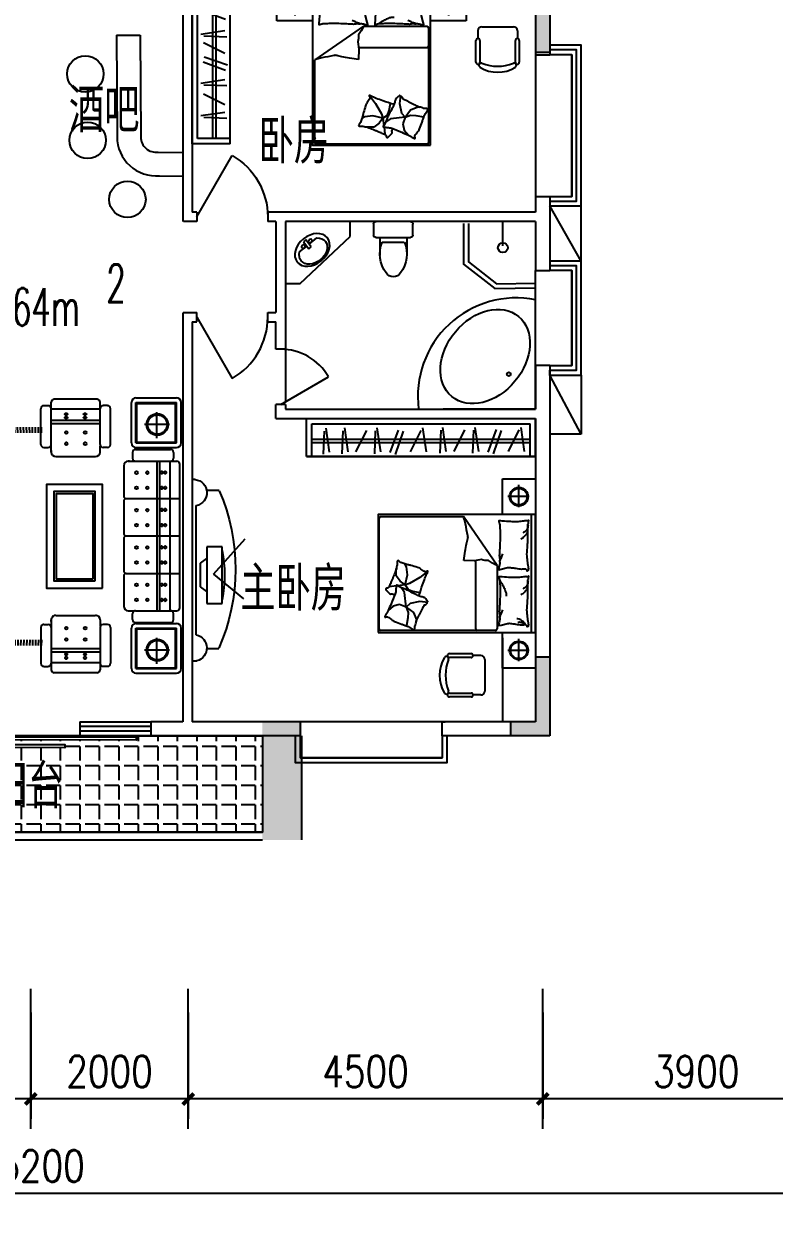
# Model space of a CAD drawing. Header units: millimetres. Extents: x 1386 to 54110, y 629 to 51584.
# Drawn here: x 28252 to 37781, y 779 to 15881 of the extents above; entities that cross this region are included whole.
import ezdxf
from ezdxf.enums import TextEntityAlignment as Align

# ---------------------------------------------------------------- set-up
doc = ezdxf.new("R2010")
doc.units = ezdxf.units.MM
for name, color, linetype in [('COLUMN', 7, 'Continuous'), ('FUR', 6, 'Continuous'), ('PUB_DIM', 3, 'Continuous'), ('PUB_HATCH', 3, 'Continuous'), ('PUB_TEXT', 7, 'Continuous'), ('STAIR', 2, 'Continuous'), ('TOILET', 7, 'Continuous'), ('WALL', 4, 'Continuous'), ('WINDOW', 5, 'Continuous'), ('WINDOW_TEXT', 7, 'Continuous')]:
    doc.layers.add(name, color=color, linetype=linetype)
doc.styles.add('_ROMANS', font='ROMANS', dxfattribs={"width": 0.8})
doc.styles.add('CHINA', font='romant', dxfattribs={"width": 0.8, "height": 150, "bigfont": 'fs64f'})
doc.styles.add('DIM_FONT', font='SIMPLEX.shx', dxfattribs={"width": 0.8})
doc.styles.add('HZ', font='TXT.SHX', dxfattribs={"width": 0.8, "bigfont": 'hztxt'})
doc.styles.add('ROMANT', font='romant')
doc.styles.add('SIMPLEX', font='SIMPLEX.SHX')
doc.styles.get("Standard").update_dxf_attribs({"font": 'arial.ttf'})
doc.dimstyles.new('AXIS', dxfattribs={"dimtxt": 300, "dimasz": 1, "dimexe": 250, "dimexo": 300, "dimgap": 150, "dimtad": 1, "dimdec": 0, "dimdsep": 46, "dimtxsty": 'DIM_FONT', "dimblk": '_DIMX', "dimblk1": 'ARCHTICK', "dimblk2": 'ARCHTICK', "dimcen": 0.1, "dimse1": 1, "dimse2": 1, "dimclrt": 7, "dimadec": 0, "dimazin": 0, "dimtfac": 1, "dimtdec": 0, "dimtix": 1, "dimtmove": 2, "dimatfit": 3, "dimldrblk": '_DIMX', "dimfxl": 1, "dimtolj": 1, "dimtzin": 0, "dimarcsym": 0})

# ---------------------------------------------------------------- blocks, each defined once
blk = doc.blocks.new('_C12CBT')
for p, q in [((-1416, 2659), (-1478, 2712)), ((-1383, 2689), (-1432, 2755)), ((-1344, 2712), (-1377, 2787)), ((-1301, 2725), (-1317, 2806)), ((-1257, 2728), (-1254, 2811)), ((-1215, 2728), (-1212, 2811)), ((-1173, 2728), (-1170, 2811)), ((-1131, 2728), (-1128, 2811)), ((-1089, 2728), (-1086, 2811)), ((-1047, 2728), (-1044, 2811)), ((-1005, 2728), (-1002, 2811)), ((-963, 2728), (-960, 2811)), ((-921, 2728), (-918, 2811)), ((-879, 2728), (-876, 2811)), ((-837, 2728), (-834, 2811)), ((-795, 2728), (-792, 2811)), ((-753, 2728), (-750, 2811)), ((-711, 2728), (-708, 2811)), ((-669, 2728), (-666, 2811)), ((-627, 2728), (-624, 2811)), ((-585, 2728), (-582, 2811)), ((-543, 2728), (-540, 2811)), ((-501, 2728), (-498, 2811)), ((-459, 2728), (-456, 2811)), ((-417, 2728), (-414, 2811)), ((-375, 2728), (-372, 2811)), ((-333, 2728), (-330, 2811)), ((-291, 2728), (-288, 2811)), ((-249, 2728), (-246, 2811)), ((-207, 2728), (-204, 2811)), ((-165, 2728), (-162, 2811)), ((-123, 2728), (-120, 2811)), ((-81, 2728), (-78, 2811)), ((-39, 2728), (-36, 2811)), ((3, 2728), (6, 2811)), ((45, 2728), (48, 2811)), ((87, 2728), (90, 2811)), ((129, 2728), (132, 2811)), ((171, 2728), (174, 2811)), ((213, 2728), (216, 2811)), ((255, 2728), (258, 2811)), ((297, 2728), (300, 2811)), ((339, 2728), (342, 2811)), ((381, 2728), (384, 2811)), ((423, 2728), (426, 2811)), ((465, 2728), (468, 2811)), ((507, 2728), (510, 2811)), ((549, 2728), (552, 2811)), ((591, 2728), (594, 2811)), ((633, 2728), (636, 2811)), ((675, 2728), (678, 2811)), ((717, 2728), (720, 2811)), ((759, 2728), (762, 2811)), ((801, 2728), (804, 2811)), ((843, 2728), (846, 2811)), ((885, 2728), (888, 2811)), ((927, 2728), (930, 2811)), ((969, 2728), (972, 2811)), ((1011, 2728), (1014, 2811)), ((1053, 2728), (1056, 2811)), ((1095, 2728), (1098, 2811)), ((1137, 2728), (1140, 2811)), ((1179, 2728), (1182, 2811)), ((1221, 2728), (1224, 2811)), ((1259, 2728), (1262, 2811)), ((1292, 2725), (1308, 2808)), ((1335, 2712), (1369, 2789)), ((1373, 2690), (1423, 2757)), ((1406, 2660), (1470, 2714)), ((-1464, 2537), (-1546, 2540)), ((-1457, 2580), (-1537, 2601)), ((-1441, 2622), (-1514, 2660)), ((1432, 2623), (1505, 2662)), ((1448, 2582), (1528, 2603)), ((1455, 2539), (1537, 2542)), ((-1464, 2495), (-1546, 2498)), ((-1464, 2453), (-1546, 2456)), ((-1464, 2411), (-1546, 2414)), ((-1464, 2369), (-1546, 2372)), ((1455, 2497), (1537, 2500)), ((1455, 2455), (1537, 2458)), ((1455, 2413), (1537, 2416)), ((1455, 2371), (1537, 2374)), ((-1464, 2327), (-1546, 2330)), ((-1464, 2285), (-1546, 2288)), ((-1464, 2243), (-1546, 2246)), ((-1464, 2201), (-1546, 2204)), ((1455, 2329), (1537, 2332)), ((1455, 2287), (1537, 2290)), ((1455, 2245), (1537, 2248)), ((1455, 2203), (1537, 2206)), ((-1464, 2159), (-1546, 2162)), ((-1464, 2117), (-1546, 2120)), ((-1464, 2078), (-1546, 2081)), ((-1464, 2036), (-1546, 2039)), ((1455, 2161), (1537, 2164)), ((1455, 2119), (1537, 2122)), ((1455, 2077), (1537, 2080)), ((1455, 2035), (1537, 2038)), ((-1839, 1919), (-1839, 1858)), ((-1291, 1963), (-1795, 1963)), ((-1464, 1994), (-1546, 1997)), ((-1464, 1952), (-1546, 1955)), ((-1248, 1919), (-1248, 1858)), ((1248, 1919), (1248, 1858)), ((1291, 1963), (1795, 1963)), ((1455, 1993), (1537, 1996)), ((1455, 1951), (1537, 1954)), ((1839, 1919), (1839, 1858)), ((-1930, 1168), (-1930, 1772)), ((-1184, 1815), (-1887, 1815)), ((-1788, 1125), (-1788, 1815)), ((-1636, 1815), (-1636, 1125)), ((-1586, 1815), (-1586, 1125)), ((-1184, 1815), (-1205, 1815)), ((-1205, 1815), (-1184, 1815)), ((-1120, 1750), (-1120, 1190)), ((1120, 1750), (1120, 1190)), ((1184, 1815), (1887, 1815)), ((1184, 1815), (1205, 1815)), ((1205, 1815), (1184, 1815)), ((1586, 1815), (1586, 1125)), ((1636, 1815), (1636, 1125)), ((1788, 1125), (1788, 1815)), ((1930, 1168), (1930, 1772)), ((-1291, 1125), (-1887, 1125)), ((-1839, 1021), (-1839, 1082)), ((-1205, 1125), (-1272, 1125)), ((-1248, 1021), (-1248, 1082)), ((-1184, 1125), (-1205, 1125)), ((1184, 1125), (1205, 1125)), ((1205, 1125), (1272, 1125)), ((1248, 1021), (1248, 1082)), ((1291, 1125), (1887, 1125)), ((1839, 1021), (1839, 1082)), ((-1291, 978), (-1795, 978)), ((1291, 978), (1795, 978)), ((-1871, 682), (-1299, 682)), ((-1055, 729), (-1055, 709)), ((-1055, 709), (-1055, 643)), ((-563, 792), (-991, 792)), ((-527, 757), (-527, 0)), ((-35, 792), (-492, 792)), ((-430, 792), (-450, 792)), ((0, 757), (0, 0)), ((492, 792), (35, 792)), ((527, 757), (527, 0)), ((591, 792), (563, 792)), ((991, 792), (591, 792)), ((1055, 709), (1055, 729)), ((1055, 729), (1055, 709)), ((1055, 709), (1055, 613)), ((1055, 709), (1055, 643)), ((1055, 709), (1055, 643)), ((1312, 682), (1884, 682)), ((-1934, 619), (-1934, 47)), ((-1871, 619), (-1299, 619)), ((-1871, 619), (-1871, 47)), ((-1858, 606), (-1312, 606)), ((-1858, 606), (-1858, 60)), ((-1312, 606), (-1312, 60)), ((-1299, 619), (-1299, 47)), ((-1236, 619), (-1236, 47)), ((-1222, 625), (-1222, 132)), ((-1180, 667), (-1097, 667)), ((-1055, 625), (-1055, 42)), ((1055, 625), (1055, 42)), ((1180, 667), (1097, 667)), ((1222, 625), (1222, 132)), ((1249, 619), (1249, 47)), ((1312, 619), (1884, 619)), ((1312, 619), (1312, 47)), ((1325, 606), (1871, 606)), ((1325, 606), (1325, 60)), ((1871, 606), (1871, 60)), ((1884, 619), (1884, 47)), ((1947, 619), (1947, 47)), ((-1611, 145), (-1611, 498)), ((1572, 145), (1572, 498)), ((-1803, 326), (-1435, 326)), ((1055, 323), (-1055, 323)), ((1055, 288), (-1055, 288)), ((1380, 326), (1748, 326)), ((-1871, 47), (-1299, 47)), ((-1858, 60), (-1312, 60)), ((-1180, 90), (-1097, 90)), ((-1055, 139), (1055, 139)), ((-1013, 0), (1013, 0)), ((1180, 90), (1097, 90)), ((1312, 47), (1884, 47)), ((1325, 60), (1871, 60)), ((-1871, -16), (-1299, -16)), ((1312, -16), (1884, -16))]:
    blk.add_line(p, q)
for points in [[(-736, 1091), (728, 1091), (728, 1880), (-736, 1880)], [(-634, 1194), (626, 1194), (626, 1778), (-634, 1778)], [(-603, 1224), (595, 1224), (595, 1747), (-603, 1747)]]:
    blk.add_lwpolyline(points, close=True)
for points in [[(-1719, 1624, 0.135685), (-1724, 1622, 0.106928), (-1728, 1618, 0.081719), (-1731, 1612, 0.06989), (-1732, 1604, 0.06989), (-1731, 1596, 0.081719), (-1728, 1590, 0.106928), (-1724, 1586, 0.135685), (-1719, 1585, 0.135685), (-1714, 1586, 0.106928), (-1709, 1590, 0.081719), (-1706, 1596, 0.06989), (-1705, 1604, 0.06989), (-1706, 1612, 0.081719), (-1709, 1618, 0.106928), (-1714, 1622, 0.135685)], [(-1669, 1624, 0.135685), (-1674, 1622, 0.106928), (-1679, 1618, 0.081719), (-1682, 1612, 0.06989), (-1683, 1604, 0.06989), (-1682, 1596, 0.081719), (-1679, 1590, 0.106928), (-1674, 1586, 0.135685), (-1669, 1585, 0.135685), (-1664, 1586, 0.106928), (-1660, 1590, 0.081719), (-1657, 1596, 0.06989), (-1656, 1604, 0.06989), (-1657, 1612, 0.081719), (-1660, 1618, 0.106928), (-1664, 1622, 0.135685)], [(1669, 1624, -0.135685), (1674, 1622, -0.106928), (1679, 1618, -0.081719), (1682, 1612, -0.06989), (1683, 1604, -0.06989), (1682, 1596, -0.081719), (1679, 1590, -0.106928), (1674, 1586, -0.135685), (1669, 1585, -0.135685), (1664, 1586, -0.106928), (1660, 1590, -0.081719), (1657, 1596, -0.06989), (1656, 1604, -0.06989), (1657, 1612, -0.081719), (1660, 1618, -0.106928), (1664, 1622, -0.135685)], [(1719, 1624, -0.135685), (1724, 1622, -0.106928), (1728, 1618, -0.081719), (1731, 1612, -0.06989), (1732, 1604, -0.06989), (1731, 1596, -0.081719), (1728, 1590, -0.106928), (1724, 1586, -0.135685), (1719, 1585, -0.135685), (1714, 1586, -0.106928), (1709, 1590, -0.081719), (1706, 1596, -0.06989), (1705, 1604, -0.06989), (1706, 1612, -0.081719), (1709, 1618, -0.106928), (1714, 1622, -0.135685)], [(-1719, 1358, 0.135685), (-1724, 1357, 0.106928), (-1728, 1352, 0.081719), (-1731, 1346, 0.06989), (-1732, 1338, 0.06989), (-1731, 1331, 0.081719), (-1728, 1325, 0.106928), (-1724, 1320, 0.135685), (-1719, 1319, 0.135685), (-1714, 1320, 0.106928), (-1709, 1325, 0.081719), (-1706, 1331, 0.06989), (-1705, 1338, 0.06989), (-1706, 1346, 0.081719), (-1709, 1352, 0.106928), (-1714, 1357, 0.135685)], [(-1669, 1358, 0.135685), (-1674, 1357, 0.106928), (-1679, 1352, 0.081719), (-1682, 1346, 0.06989), (-1683, 1338, 0.06989), (-1682, 1331, 0.081719), (-1679, 1325, 0.106928), (-1674, 1320, 0.135685), (-1669, 1319, 0.135685), (-1664, 1320, 0.106928), (-1660, 1325, 0.081719), (-1657, 1331, 0.06989), (-1656, 1338, 0.06989), (-1657, 1346, 0.081719), (-1660, 1352, 0.106928), (-1664, 1357, 0.135685)], [(1669, 1358, -0.135685), (1674, 1357, -0.106928), (1679, 1352, -0.081719), (1682, 1346, -0.06989), (1683, 1338, -0.06989), (1682, 1331, -0.081719), (1679, 1325, -0.106928), (1674, 1320, -0.135685), (1669, 1319, -0.135685), (1664, 1320, -0.106928), (1660, 1325, -0.081719), (1657, 1331, -0.06989), (1656, 1338, -0.06989), (1657, 1346, -0.081719), (1660, 1352, -0.106928), (1664, 1357, -0.135685)], [(1719, 1358, -0.135685), (1724, 1357, -0.106928), (1728, 1352, -0.081719), (1731, 1346, -0.06989), (1732, 1338, -0.06989), (1731, 1331, -0.081719), (1728, 1325, -0.106928), (1724, 1320, -0.135685), (1719, 1319, -0.135685), (1714, 1320, -0.106928), (1709, 1325, -0.081719), (1706, 1331, -0.06989), (1705, 1338, -0.06989), (1706, 1346, -0.081719), (1709, 1352, -0.106928), (1714, 1357, -0.135685)], [(-883, 255, -0.135685), (-885, 250, -0.106928), (-889, 246, -0.081719), (-895, 243, -0.06989), (-902, 242, -0.06989), (-910, 243, -0.081719), (-916, 246, -0.106928), (-920, 250, -0.135685), (-922, 255, -0.135685), (-920, 260, -0.106928), (-916, 265, -0.081719), (-910, 267, -0.06989), (-902, 268, -0.06989), (-895, 267, -0.081719), (-889, 265, -0.106928), (-885, 260, -0.135685)], [(-883, 207, -0.135685), (-885, 202, -0.106928), (-889, 197, -0.081719), (-895, 194, -0.06989), (-902, 193, -0.06989), (-910, 194, -0.081719), (-916, 197, -0.106928), (-920, 202, -0.135685), (-922, 207, -0.135685), (-920, 211, -0.106928), (-916, 216, -0.081719), (-910, 219, -0.06989), (-902, 220, -0.06989), (-895, 219, -0.081719), (-889, 216, -0.106928), (-885, 211, -0.135685)], [(-668, 255, -0.135685), (-669, 250, -0.106928), (-674, 246, -0.081719), (-679, 243, -0.06989), (-687, 242, -0.06989), (-695, 243, -0.081719), (-701, 246, -0.106928), (-705, 250, -0.135685), (-706, 255, -0.135685), (-705, 260, -0.106928), (-701, 265, -0.081719), (-695, 267, -0.06989), (-687, 268, -0.06989), (-679, 267, -0.081719), (-674, 265, -0.106928), (-669, 260, -0.135685)], [(-668, 207, -0.135685), (-669, 202, -0.106928), (-674, 197, -0.081719), (-679, 194, -0.06989), (-687, 193, -0.06989), (-695, 194, -0.081719), (-701, 197, -0.106928), (-705, 202, -0.135685), (-706, 207, -0.135685), (-705, 211, -0.106928), (-701, 216, -0.081719), (-695, 219, -0.06989), (-687, 220, -0.06989), (-679, 219, -0.081719), (-674, 216, -0.106928), (-669, 211, -0.135685)], [(-356, 255, -0.135685), (-357, 250, -0.106928), (-362, 246, -0.081719), (-367, 243, -0.06989), (-375, 242, -0.06989), (-383, 243, -0.081719), (-389, 246, -0.106928), (-393, 250, -0.135685), (-394, 255, -0.135685), (-393, 260, -0.106928), (-389, 265, -0.081719), (-383, 267, -0.06989), (-375, 268, -0.06989), (-367, 267, -0.081719), (-362, 265, -0.106928), (-357, 260, -0.135685)], [(-356, 207, -0.135685), (-357, 202, -0.106928), (-362, 197, -0.081719), (-367, 194, -0.06989), (-375, 193, -0.06989), (-383, 194, -0.081719), (-389, 197, -0.106928), (-393, 202, -0.135685), (-394, 207, -0.135685), (-393, 211, -0.106928), (-389, 216, -0.081719), (-383, 219, -0.06989), (-375, 220, -0.06989), (-367, 219, -0.081719), (-362, 216, -0.106928), (-357, 211, -0.135685)], [(-141, 255, -0.135685), (-142, 250, -0.106928), (-146, 246, -0.081719), (-152, 243, -0.06989), (-160, 242, -0.06989), (-167, 243, -0.081719), (-173, 246, -0.106928), (-177, 250, -0.135685), (-179, 255, -0.135685), (-177, 260, -0.106928), (-173, 265, -0.081719), (-167, 267, -0.06989), (-160, 268, -0.06989), (-152, 267, -0.081719), (-146, 265, -0.106928), (-142, 260, -0.135685)], [(-141, 207, -0.135685), (-142, 202, -0.106928), (-146, 197, -0.081719), (-152, 194, -0.06989), (-160, 193, -0.06989), (-167, 194, -0.081719), (-173, 197, -0.106928), (-177, 202, -0.135685), (-179, 207, -0.135685), (-177, 211, -0.106928), (-173, 216, -0.081719), (-167, 219, -0.06989), (-160, 220, -0.06989), (-152, 219, -0.081719), (-146, 216, -0.106928), (-142, 211, -0.135685)], [(171, 255, -0.135685), (170, 250, -0.106928), (166, 246, -0.081719), (160, 243, -0.06989), (152, 242, -0.06989), (145, 243, -0.081719), (139, 246, -0.106928), (135, 250, -0.135685), (133, 255, -0.135685), (135, 260, -0.106928), (139, 265, -0.081719), (145, 267, -0.06989), (152, 268, -0.06989), (160, 267, -0.081719), (166, 265, -0.106928), (170, 260, -0.135685)], [(171, 207, -0.135685), (170, 202, -0.106928), (166, 197, -0.081719), (160, 194, -0.06989), (152, 193, -0.06989), (145, 194, -0.081719), (139, 197, -0.106928), (135, 202, -0.135685), (133, 207, -0.135685), (135, 211, -0.106928), (139, 216, -0.081719), (145, 219, -0.06989), (152, 220, -0.06989), (160, 219, -0.081719), (166, 216, -0.106928), (170, 211, -0.135685)], [(387, 255, -0.135685), (386, 250, -0.106928), (381, 246, -0.081719), (375, 243, -0.06989), (368, 242, -0.06989), (360, 243, -0.081719), (354, 246, -0.106928), (350, 250, -0.135685), (349, 255, -0.135685), (350, 260, -0.106928), (354, 265, -0.081719), (360, 267, -0.06989), (368, 268, -0.06989), (375, 267, -0.081719), (381, 265, -0.106928), (386, 260, -0.135685)], [(387, 207, -0.135685), (386, 202, -0.106928), (381, 197, -0.081719), (375, 194, -0.06989), (368, 193, -0.06989), (360, 194, -0.081719), (354, 197, -0.106928), (350, 202, -0.135685), (349, 207, -0.135685), (350, 211, -0.106928), (354, 216, -0.081719), (360, 219, -0.06989), (368, 220, -0.06989), (375, 219, -0.081719), (381, 216, -0.106928), (386, 211, -0.135685)], [(699, 255, -0.135685), (697, 250, -0.106928), (693, 246, -0.081719), (687, 243, -0.06989), (680, 242, -0.06989), (672, 243, -0.081719), (666, 246, -0.106928), (662, 250, -0.135685), (661, 255, -0.135685), (662, 260, -0.106928), (666, 265, -0.081719), (672, 267, -0.06989), (680, 268, -0.06989), (687, 267, -0.081719), (693, 265, -0.106928), (697, 260, -0.135685)], [(699, 207, -0.135685), (697, 202, -0.106928), (693, 197, -0.081719), (687, 194, -0.06989), (680, 193, -0.06989), (672, 194, -0.081719), (666, 197, -0.106928), (662, 202, -0.135685), (661, 207, -0.135685), (662, 211, -0.106928), (666, 216, -0.081719), (672, 219, -0.06989), (680, 220, -0.06989), (687, 219, -0.081719), (693, 216, -0.106928), (697, 211, -0.135685)], [(914, 255, -0.135685), (913, 250, -0.106928), (909, 246, -0.081719), (903, 243, -0.06989), (895, 242, -0.06989), (888, 243, -0.081719), (882, 246, -0.106928), (877, 250, -0.135685), (876, 255, -0.135685), (877, 260, -0.106928), (882, 265, -0.081719), (888, 267, -0.06989), (895, 268, -0.06989), (903, 267, -0.081719), (909, 265, -0.106928), (913, 260, -0.135685)], [(914, 207, -0.135685), (913, 202, -0.106928), (909, 197, -0.081719), (903, 194, -0.06989), (895, 193, -0.06989), (888, 194, -0.081719), (882, 197, -0.106928), (877, 202, -0.135685), (876, 207, -0.135685), (877, 211, -0.106928), (882, 216, -0.081719), (888, 219, -0.06989), (895, 220, -0.06989), (903, 219, -0.081719), (909, 216, -0.106928), (913, 211, -0.135685)]]:
    blk.add_lwpolyline(points, format="xyb", close=True)
for centre, radius in [((-1461, 1602), 19.5), ((-1302, 1602), 19.5), ((1302, 1602), 19.5), ((1461, 1602), 19.5), ((-1461, 1338), 19.5), ((-1302, 1338), 19.5), ((1302, 1338), 19.5), ((1461, 1338), 19.5), ((-902, 613), 19.1), ((-689, 613), 19.1), ((-375, 613), 19.1), ((-161, 613), 19.1), ((152, 613), 19.1), ((366, 613), 19.1), ((680, 613), 19.1), ((893, 613), 19.1), ((-1611, 318), 153), ((-1611, 318), 137), ((-902, 459), 19.1), ((-689, 459), 19.1), ((-375, 459), 19.1), ((-161, 459), 19.1), ((152, 459), 19.1), ((366, 459), 19.1), ((680, 459), 19.1), ((893, 459), 19.1), ((1572, 318), 153), ((1572, 318), 137)]:
    blk.add_circle(centre, radius)
for centre, radius, start, end in [((-1795, 1919), 43.2, 90, 180), ((-1795, 1858), 43.2, 180, 270), ((-1291, 1919), 43.2, 360, 90), ((-1291, 1858), 43.2, 270, 360), ((1291, 1919), 43.2, 90, 180), ((1291, 1858), 43.2, 180, 270), ((1795, 1919), 43.2, 0, 90), ((1795, 1858), 43.2, 270, 0), ((-1887, 1772), 43.2, 90, 180), ((-1184, 1750), 64.8, 360, 90), ((1184, 1750), 64.8, 90, 180), ((1887, 1772), 43.2, 0, 90), ((-1184, 1190), 64.8, 270, 360), ((1184, 1190), 64.8, 180, 270), ((-1887, 1168), 43.2, 180, 270), ((-1795, 1082), 43.2, 90, 180), ((-1795, 1021), 43.2, 180, 270), ((-1291, 1082), 43.2, 0, 90), ((-1291, 1021), 43.2, 270, 360), ((1291, 1082), 43.2, 90, 180), ((1291, 1021), 43.2, 180, 270), ((1795, 1082), 43.2, 0, 90), ((1795, 1021), 43.2, 270, 0), ((1887, 1168), 43.2, 270, 0), ((-1871, 619), 63.5, 90, 180), ((-1299, 619), 63.5, 0, 90), ((-991, 729), 63.3, 90, 180), ((-563, 757), 35.2, 0, 90), ((-492, 757), 35.2, 90, 180), ((-35, 757), 35.2, 0, 90), ((35, 757), 35.2, 90, 180), ((492, 757), 35.2, 0, 90), ((563, 757), 35.2, 90, 180), ((991, 729), 63.3, 0, 90), ((1312, 619), 63.5, 90, 180), ((1884, 619), 63.5, 0, 90), ((-1180, 625), 42.2, 90, 180), ((-1097, 625), 42.2, 0, 90), ((1097, 625), 42.2, 90, 180), ((1180, 625), 42.2, 0, 90), ((-1871, 47), 63.5, 180, 270), ((-1299, 47), 63.5, 270, 0), ((-1180, 132), 42.2, 180, 270), ((-1097, 132), 42.2, 270, 0), ((-1013, 42), 42.2, 180, 270), ((1013, 42), 42.2, 270, 0), ((1097, 132), 42.2, 180, 270), ((1180, 132), 42.2, 270, 0), ((1312, 47), 63.5, 180, 270), ((1884, 47), 63.5, 270, 0)]:
    blk.add_arc(centre, radius, start, end)
at = {"style": 'ROMANT', "flags": 9}
for tag in ['XSIZE', 'YSIZE']:
    blk.add_attdef(tag, (0, 0), '', height=0.5, dxfattribs=at)
blk = doc.blocks.new('_DIMX')
at = {"const_width": 50}
blk.add_lwpolyline([(-70, -70), (70, 70)], dxfattribs=at)
blk = doc.blocks.new('*D136')
at = {"layer": 'DEFPOINTS', "color": 0, "transparency": 16777216}
for p in [(34841, 3629), (38741, 3629), (34841, 2229)]:
    blk.add_point(p, dxfattribs=at)
at = {"layer": 'PUB_DIM', "color": 0, "lineweight": -2, "transparency": 16777216}
for p, q in [((34841, 3329), (34841, 1979)), ((38741, 3329), (38741, 1979)), ((38740, 2229), (34842, 2229))]:
    blk.add_line(p, q, dxfattribs=at)
at = {"layer": 'PUB_DIM', "color": 0, "lineweight": -2, "transparency": 16777216, "rotation": 180}
blk.add_blockref('_DIMX', (34841, 2229), dxfattribs=at)
at = {"layer": 'PUB_DIM', "color": 0, "lineweight": -2, "transparency": 16777216}
blk.add_blockref('_DIMX', (38741, 2229), dxfattribs=at)
at = {"layer": 'PUB_DIM', "color": 7, "transparency": 16777216, "insert": (36791, 2579), "char_height": 400, "attachment_point": 5, "style": 'DIM_FONT'}
blk.add_mtext('\\A1;3900', dxfattribs=at)
blk = doc.blocks.new('*D137')
at = {"layer": 'DEFPOINTS', "color": 0, "transparency": 16777216}
for p in [(10741, 3629), (45941, 3629), (10741, 1029)]:
    blk.add_point(p, dxfattribs=at)
at = {"layer": 'PUB_DIM', "color": 0, "lineweight": -2, "transparency": 16777216}
for p, q in [((10741, 3329), (10741, 779)), ((45941, 3329), (45941, 779)), ((45940, 1029), (10742, 1029))]:
    blk.add_line(p, q, dxfattribs=at)
for p, rotation in [((10741, 1029), 179.9999999999985), ((45941, 1029), 359.9999999999985)]:
    blk.add_blockref('_DIMX', p, dxfattribs=dict(at, rotation=rotation))
at = {"layer": 'PUB_DIM', "color": 7, "transparency": 16777216, "insert": (28341, 1379), "char_height": 400, "attachment_point": 5, "style": 'DIM_FONT'}
blk.add_mtext('\\A1;35200', dxfattribs=at)
blk = doc.blocks.new('*D142')
at = {"layer": 'DEFPOINTS', "color": 0, "transparency": 16777216}
for p in [(30341, 3629), (34841, 3629), (30341, 2229)]:
    blk.add_point(p, dxfattribs=at)
at = {"layer": 'PUB_DIM', "color": 0, "lineweight": -2, "transparency": 16777216}
for p, q in [((30341, 3329), (30341, 1979)), ((34841, 3329), (34841, 1979)), ((34840, 2229), (30342, 2229))]:
    blk.add_line(p, q, dxfattribs=at)
at = {"layer": 'PUB_DIM', "color": 0, "lineweight": -2, "transparency": 16777216, "rotation": 180}
blk.add_blockref('_DIMX', (30341, 2229), dxfattribs=at)
at = {"layer": 'PUB_DIM', "color": 0, "lineweight": -2, "transparency": 16777216}
blk.add_blockref('_DIMX', (34841, 2229), dxfattribs=at)
at = {"layer": 'PUB_DIM', "color": 7, "transparency": 16777216, "insert": (32591, 2579), "char_height": 400, "attachment_point": 5, "style": 'DIM_FONT'}
blk.add_mtext('\\A1;4500', dxfattribs=at)
blk = doc.blocks.new('_C9ULO')
for p, q in [((-1202, 0), (-750, 0)), ((-750, 0), (-750, -419)), ((750, 0), (1202, 0)), ((1202, 0), (1202, -419)), ((-1202, -419), (-1202, -6)), ((-976, -80), (-976, -351)), ((750, -52), (-750, -52)), ((750, -419), (750, -6)), ((976, -80), (976, -351)), ((-1124, -219), (-841, -219)), ((828, -219), (1111, -219)), ((-750, -419), (-1202, -419)), ((1202, -419), (750, -419)), ((-103, -489), (-722, -916)), ((-103, -489), (704, -489)), ((724, -509), (724, -1968)), ((704, -761), (-165, -761)), ((-722, -1968), (-722, -916)), ((-28, -1368), (52, -1472)), ((52, -1472), (127, -1603)), ((222, -1559), (241, -1470)), ((369, -1368), (355, -1471)), ((355, -1471), (381, -1593)), ((-87, -1640), (-123, -1660)), ((16, -1626), (-87, -1640)), ((145, -1658), (16, -1626)), ((145, -1658), (95, -1721)), ((127, -1603), (145, -1658)), ((145, -1658), (202, -1617)), ((145, -1658), (156, -1752)), ((202, -1617), (222, -1559)), ((426, -1645), (240, -1664)), ((381, -1593), (426, -1645)), ((426, -1645), (395, -1728)), ((426, -1645), (495, -1552)), ((426, -1645), (493, -1618)), ((493, -1618), (562, -1621)), ((495, -1552), (589, -1514)), ((562, -1621), (660, -1638)), ((589, -1514), (613, -1518)), ((660, -1638), (663, -1645)), ((30, -1769), (-63, -1769)), ((95, -1721), (30, -1769)), ((158, -1767), (170, -1861)), ((190, -1700), (178, -1709)), ((240, -1664), (190, -1700)), ((395, -1728), (415, -1810)), ((415, -1810), (469, -1873)), ((704, -1988), (-702, -1988))]:
    blk.add_line(p, q)
blk.add_lwpolyline([(750, -2000), (750, 0), (-750, 0), (-750, -2000)], close=True)
for points in [[(-60, -127, -0.263368), (-32, -108, -0.494818), (-41, -89, -0.049225), (-59, -88, -0.036831), (-83, -89, -0.031893), (-121, -97, 0.035782), (-155, -104, 0.032941), (-244, -110, 0.026564), (-356, -104, 0.017905), (-393, -99, -0.033397), (-413, -97, -0.03204), (-450, -97, 0.018442), (-515, -101, 0.010837), (-579, -100, 0.014624), (-627, -97, 0.111249), (-650, -89, -0.153708), (-667, -86, -0.076444), (-674, -87, -0.215512), (-676, -89, -0.585858), (-673, -92, 0.363489), (-669, -95, 0.191716), (-669, -106, -0.129675), (-671, -123, -0.01735), (-668, -140, 0.019326), (-665, -155, 0.018818), (-658, -223, 0.021828), (-657, -283, 0.006204), (-659, -316, 0.001963), (-665, -423, 0.028341), (-669, -459, -0.117014), (-669, -468, -0.36606), (-667, -469, -0.03973), (-654, -466, -0.048309), (-640, -461, 0.062981), (-629, -457, 0.04058), (-606, -454, 0.014345), (-539, -451, 0.005484), (-414, -452, 0.007153), (-317, -455, 0.008762), (-275, -458, -0.008153), (-229, -461, -0.06251), (-172, -456, 0.078669), (-127, -454, 0.047825), (-104, -459, -0.034494), (-73, -466, -0.023571), (-48, -469, -0.510228), (-47, -468), (-55, -438), (-75, -356, 0.073041), (-77, -336, 0.023305), (-71, -275, 0.018299), (-67, -252, -0.01097), (-60, -214, -0.042281), (-57, -180, -0.027201), (-60, -126)], [(-616, -95, 0.088153), (-582, -98, 0.088153), (-550, -114, 0.077547), (-529, -135, 0.077547), (-515, -162)], [(-534, -101, 0.027842), (-510, -111, 0.048685), (-498, -119, 0.023666), (-470, -144, 0.031223), (-451, -164, 0.046801), (-446, -172, 0.023191), (-438, -189)], [(649, -127, -0.263368), (677, -108, -0.494818), (668, -89, -0.049225), (650, -88, -0.036831), (626, -89, -0.031893), (589, -97, 0.035782), (555, -104, 0.032941), (465, -110, 0.026564), (354, -104, 0.017905), (316, -99, -0.033397), (296, -97, -0.03204), (259, -97, 0.018442), (195, -101, 0.010837), (130, -100, 0.014624), (82, -97, 0.111249), (59, -89, -0.153708), (42, -86, -0.076444), (35, -87, -0.215512), (33, -89, -0.585858), (36, -92, 0.363489), (41, -95, 0.191716), (41, -106, -0.129675), (39, -123, -0.01735), (42, -140, 0.019326), (44, -155, 0.018818), (51, -223, 0.021828), (52, -283, 0.006204), (50, -316, 0.001963), (44, -423, 0.028341), (40, -459, -0.117014), (41, -468, -0.36606), (42, -469, -0.03973), (56, -466, -0.048309), (69, -461, 0.062981), (80, -457, 0.04058), (103, -454, 0.014345), (170, -451, 0.005484), (296, -452, 0.007153), (392, -455, 0.008762), (434, -458, -0.008153), (480, -461, -0.06251), (537, -456, 0.078669), (583, -454, 0.047825), (605, -459, -0.034494), (636, -466, -0.023571), (661, -469, -0.510228), (662, -468), (655, -438), (634, -356, 0.073041), (632, -336, 0.023305), (638, -275, 0.018299), (642, -252, -0.01097), (649, -214, -0.042281), (652, -180, -0.027201), (649, -126)], [(93, -95, 0.088153), (128, -98, 0.088153), (159, -114, 0.077547), (181, -135, 0.077547), (195, -162)], [(175, -101, 0.027842), (199, -111, 0.048685), (211, -119, 0.023666), (239, -144, 0.031223), (258, -164, 0.046801), (264, -172, 0.023191), (272, -189)], [(649, -127, -0.077379), (614, -152, -0.077379), (589, -187, -0.047525), (579, -211, -0.047525), (574, -238)], [(651, -143, -0.05369), (636, -156, -0.070312), (628, -168, -0.015448), (625, -177, -0.013244), (621, -187, -0.082127), (618, -205, -0.064164), (621, -228)], [(-151, -454, 0.009729), (-178, -445, 0.009729), (-205, -435, 0.007971), (-227, -426, 0.007971), (-248, -416)], [(89, -455, 0.016108), (128, -429, 0.024599), (155, -414, 0.009477), (204, -391, 0.015937), (234, -378, 0.072521), (250, -375, 0.033339), (287, -375)], [(559, -454, 0.009729), (531, -445, 0.009729), (504, -435, 0.007971), (483, -426, 0.007971), (461, -416)], [(-103, -489, -0.085272), (-167, -599, -0.124044), (-176, -686), (-162, -782), (-164, -912)], [(-164, -912, 0.007867), (-282, -894, 0.009508), (-378, -876, 0.006616), (-443, -862, -0.023828), (-462, -858, -0.080713), (-480, -859, -0.009591), (-633, -891, -0.013133), (-666, -899, -0.007859), (-722, -916)], [(286, -1480, -0.025626), (274, -1478, -0.0108), (145, -1436, -0.00456), (58, -1405, -0.01125), (23, -1391, -0.069394), (4, -1380, 0.079756), (-13, -1371, 0.106399), (-28, -1368, 0.328642), (-32, -1372, 0.299547), (-29, -1378, -0.189917), (-24, -1387, -0.033518), (-23, -1397, -0.075627), (-23, -1402, -0.053489), (-26, -1410, -0.017838), (-38, -1432, -0.038394), (-55, -1456, 0.059529), (-66, -1472, 0.035943), (-76, -1498, 0.011245), (-102, -1585, 0.006203), (-112, -1624, -0.010783), (-118, -1647, -0.019485), (-123, -1660, -0.005062), (-142, -1710, -0.101392), (-159, -1736, 0.223768), (-164, -1749, 0.25558), (-161, -1754, 0.081563), (-145, -1759, 0.071805), (-128, -1759, -0.069985), (-111, -1759, -0.03546), (-51, -1772, -0.029432), (18, -1797, -0.001554), (51, -1811, 0.00152), (85, -1826, 0.004735), (121, -1840, -0.00382), (164, -1859, -0.296001), (186, -1891, 0.649774), (208, -1900, 0.02319), (212, -1895, -0.0288), (216, -1892, -0.005727), (223, -1886, 0.004358), (231, -1878, 0.027528), (248, -1861, 0.046214), (257, -1850, 0.194121), (260, -1833, -0.133719), (261, -1809, -0.005779), (268, -1787, -0.008882)]]:
    blk.add_lwpolyline(points, format="xyb")
blk.add_lwpolyline([(692, -1583, 0.101392), (710, -1559, -0.223768), (716, -1546, -0.25558), (714, -1541, -0.081563), (698, -1535, -0.071805), (681, -1534, 0.069985), (664, -1532, 0.03546), (605, -1515, 0.029432), (539, -1485, 0.001554), (506, -1468, -0.00152), (474, -1451, -0.004735), (439, -1433, 0.00382), (397, -1412, 0.296001), (378, -1378, -0.649774), (357, -1367, -0.02319), (352, -1372, 0.0288), (348, -1375, 0.005727), (341, -1380, -0.004358), (332, -1387, -0.027528), (314, -1403, -0.046214), (305, -1414, -0.194121), (300, -1430, 0.133719), (297, -1454, 0.011505), (279, -1496, 0.008882), (253, -1550, 0.012426), (215, -1618, -0.033612), (203, -1644), (180, -1701), (162, -1744, 0.224341), (147, -1757, -0.722772), (147, -1766, -0.103513), (151, -1767, 0.053465), (158, -1767, 0.030109), (181, -1772, -0.031436), (203, -1776, -0.05324), (218, -1776, 0.05518), (233, -1777, 0.056271), (258, -1783, 0.0108), (384, -1835, 0.00456), (469, -1873, 0.01125), (503, -1889, 0.069394), (521, -1902, -0.079756), (537, -1912, -0.106399), (551, -1915, -0.328642), (555, -1912, -0.299547), (554, -1906, 0.189917), (549, -1896, 0.033518), (548, -1886, 0.075627), (549, -1882, 0.053489), (553, -1874, 0.017838), (566, -1853, 0.038394), (585, -1830, -0.059529), (597, -1815, -0.035943), (610, -1790, -0.011245), (642, -1705, -0.006203), (655, -1667, 0.010783), (663, -1645, 0.019485), (668, -1632, 0.005062)], format="xyb", close=True)
for centre, radius in [((-976, -213), 117), ((-976, -213), 105), ((976, -213), 117), ((976, -213), 105)]:
    blk.add_circle(centre, radius)
for centre, start, end in [((704, -509), 360, 90), ((704, -741), 270, 360), ((-702, -1968), 180, 270), ((704, -1968), 270, 360)]:
    blk.add_arc(centre, 20, start, end)
at = {"style": 'DIM_FONT', "width": 0.8, "flags": 9}
for tag in ['XSIZE', 'YSIZE']:
    blk.add_attdef(tag, (0, 0), '', height=0.5, dxfattribs=at)
blk = doc.blocks.new('_C0UTX')
at = {"linetype": 'Continuous'}
for p, q in [((-51, 270), (-365, 652)), ((-51, 270), (399, 673)), ((-998, 338), (-998, 185)), ((-422, 380), (298, 380)), ((-422, 185), (-422, 380)), ((298, 380), (298, 185)), ((1010, 343), (1010, 185)), ((298, 185), (-422, 185)), ((-272, 185), (-212, 107)), ((88, 107), (148, 185)), ((-1151, 0), (-1151, 60)), ((1151, 0), (-1151, 0)), ((-823, 51), (820, 51)), ((-212, 107), (88, 107)), ((1151, 39), (1151, 0))]:
    blk.add_line(p, q, dxfattribs=at)
for centre, radius, start, end in [((15, -1925), 2476, 66.3241, 113.9627), ((-62, -1214), 1625, 78.8979, 101.1021), ((-988, 17), 169, 11.78, 165.2513), ((984, 19), 168, 6.9535, 169.0011)]:
    blk.add_arc(centre, radius, start, end, dxfattribs=at)
at = {"style": 'DIM_FONT', "width": 0.8, "flags": 9}
for tag in ['XSIZE', 'YSIZE']:
    blk.add_attdef(tag, (0, 0), '', height=0.5, dxfattribs=at)
blk = doc.blocks.new('_FZH')
blk.add_solid([(-0.5, -0.5), (0.5, -0.5), (-0.5, 0.5), (0.5, 0.5)])
blk = doc.blocks.new('M_C32CXI')
for p, q in [((-188, 275), (87, 275)), ((87, 225), (-188, 225)), ((212, 250), (112, 250)), ((262, 200), (262, -200)), ((-188, -225), (87, -225)), ((87, -275), (-188, -275)), ((212, -250), (112, -250))]:
    blk.add_line(p, q)
for centre, radius, start, end in [((111, 0), 426, 148.1092, 211.8908), ((-227, 210), 28.1, 338.7607, 148.1092), ((314, 0), 552, 158.7607, 201.2393), ((-188, 250), 25, 90, 270), ((87, 250), 25, 270, 90), ((212, 200), 50, 0, 90), ((-227, -210), 28.1, 211.8908, 21.2393), ((-188, -250), 25, 90, 270), ((87, -250), 25, 270, 90), ((212, -200), 50, 270, 0)]:
    blk.add_arc(centre, radius, start, end)
at = {"width": 0.8, "flags": 9}
for tag in ['XSIZE', 'YSIZE']:
    blk.add_attdef(tag, (0, 0), '', height=0.5, dxfattribs=at)
blk = doc.blocks.new('*D114')
at = {"layer": 'DEFPOINTS', "color": 0, "transparency": 16777216}
for p in [(25341, 3629), (28341, 3629), (25341, 2229)]:
    blk.add_point(p, dxfattribs=at)
at = {"layer": 'PUB_DIM', "color": 0, "lineweight": -2, "transparency": 16777216}
for p, q in [((25341, 3329), (25341, 1979)), ((28341, 3329), (28341, 1979)), ((28340, 2229), (25342, 2229))]:
    blk.add_line(p, q, dxfattribs=at)
at = {"layer": 'PUB_DIM', "color": 0, "lineweight": -2, "transparency": 16777216, "rotation": 180}
blk.add_blockref('_DIMX', (25341, 2229), dxfattribs=at)
at = {"layer": 'PUB_DIM', "color": 0, "lineweight": -2, "transparency": 16777216}
blk.add_blockref('_DIMX', (28341, 2229), dxfattribs=at)
at = {"layer": 'PUB_DIM', "color": 7, "transparency": 16777216, "insert": (26841, 2579), "char_height": 400, "attachment_point": 5, "style": 'DIM_FONT'}
blk.add_mtext('\\A1;3000', dxfattribs=at)
blk = doc.blocks.new('*D115')
at = {"layer": 'DEFPOINTS', "color": 0, "transparency": 16777216}
for p in [(28341, 3629), (30341, 3629), (28341, 2229)]:
    blk.add_point(p, dxfattribs=at)
at = {"layer": 'PUB_DIM', "color": 0, "lineweight": -2, "transparency": 16777216}
for p, q in [((28341, 3329), (28341, 1979)), ((30341, 3329), (30341, 1979)), ((30340, 2229), (28342, 2229))]:
    blk.add_line(p, q, dxfattribs=at)
at = {"layer": 'PUB_DIM', "color": 0, "lineweight": -2, "transparency": 16777216, "rotation": 180}
blk.add_blockref('_DIMX', (28341, 2229), dxfattribs=at)
at = {"layer": 'PUB_DIM', "color": 0, "lineweight": -2, "transparency": 16777216}
blk.add_blockref('_DIMX', (30341, 2229), dxfattribs=at)
at = {"layer": 'PUB_DIM', "color": 7, "transparency": 16777216, "insert": (29341, 2579), "char_height": 400, "attachment_point": 5, "style": 'DIM_FONT'}
blk.add_mtext('\\A1;2000', dxfattribs=at)
blk = doc.blocks.new('_WBLK')
for p, q in [((-0.5, 0.5), (0.5, 0.5)), ((0.5, 0.167), (-0.5, 0.167)), ((0.5, -0.167), (-0.5, -0.167)), ((-0.5, -0.5), (0.5, -0.5))]:
    blk.add_line(p, q)
at = {"layer": 'WINDOW_TEXT', "style": 'SIMPLEX', "flags": 9}
blk.add_attdef('A', text='', height=1, dxfattribs=at).set_placement((0, 1.5), align=Align.MIDDLE)
blk = doc.blocks.new('M_A14NPV')
for points in [[(0.6323, 0.2261), (0.6292, 0.2078), (-0.1643, 0.2078), (-0.1643, 0.2286)], [(0.1799, 0.1784), (0.1767, 0.1601), (-0.6168, 0.1601), (-0.6167, 0.1808)]]:
    blk.add_lwpolyline(points, close=True)
blk = doc.blocks.new('_C14ZLJ')
for p, q in [((-990, 0), (990, 0)), ((990, -484), (990, 0)), ((-990, -484), (-990, 0)), ((-922, -68), (922, -68)), ((-922, -484), (-922, -68)), ((-670, -442), (-658, -148)), ((-594, -417), (-638, -112)), ((-495, -417), (-359, -145)), ((-257, -442), (-245, -148)), ((-180, -417), (-224, -112)), ((-61, -425), (44, -140)), ((155, -417), (291, -145)), ((364, -442), (376, -148)), ((441, -417), (397, -112)), ((589, -425), (694, -140)), ((922, -484), (922, -68)), ((-922, -263), (922, -263)), ((8, -450), (108, -153)), ((658, -450), (758, -153)), ((-922, -306), (922, -306)), ((-990, -484), (990, -484))]:
    blk.add_line(p, q)
at = {"style": 'DIM_FONT', "width": 0.8, "flags": 9}
for tag in ['XSIZE', 'YSIZE']:
    blk.add_attdef(tag, (0, 0), '', height=0.5, dxfattribs=at)
blk = doc.blocks.new('_DBLK')
blk.add_line((-0.5, 0), (0, -0.866))
blk.add_arc((-0.5, 0), 1, 300, 0)
at = {"style": 'SIMPLEX', "flags": 9}
blk.add_attdef('A', text='', height=1, dxfattribs=at).set_placement((0, 1.5), align=Align.MIDDLE)
blk = doc.blocks.new('M_E33IEP')
at = {"linetype": 'Continuous'}
for p, q in [((44, -21), (44, 20)), ((44, 20), (194, 20)), ((135, 135), (135, 20)), ((194, 20), (194, -21)), ((194, -21), (44, -21)), ((135, -21), (135, -144))]:
    blk.add_line(p, q, dxfattribs=at)
for centre, radius in [((248, -5), 246), ((106, 56), 26.7), ((105, -55), 26.7)]:
    blk.add_circle(centre, radius, dxfattribs=at)
blk.add_arc((274, -5), 197, 225.2527, 134.7473, dxfattribs=at)
at = {"style": 'DIM_FONT', "width": 0.8, "flags": 9}
for tag in ['XSIZE', 'YSIZE']:
    blk.add_attdef(tag, (0, 0), '', height=0.5, dxfattribs=at)
at = {"linetype": 'Continuous', "style": 'CHINA', "width": 0.8, "flags": 9}
for tag in ['XSIZE', 'YSIZE']:
    blk.add_attdef(tag, (2, -251), '', height=150, dxfattribs=at)
blk = doc.blocks.new('M_E24TTP')
at = {"layer": 'TOILET', "color": 7}
for p, q in [((-170, 200), (-170, 430)), ((170, 200), (170, 430)), ((-250, 30), (-250, 170)), ((-220, 200), (220, 200)), ((-140, 260), (140, 260)), ((250, 170), (250, 30)), ((220, 0), (-220, 0))]:
    blk.add_line(p, q, dxfattribs=at)
for centre, radius, start, end in [((227, 413), 398, 143.3619, 202.5495), ((0, 590), 110, 33.4509, 146.5491), ((-227, 413), 398, 337.4505, 36.6381), ((-220, 170), 30, 90, 180), ((220, 170), 30, 0, 90), ((-220, 30), 30, 180, 270), ((220, 30), 30, 270, 0)]:
    blk.add_arc(centre, radius, start, end, dxfattribs=at)
at = {"style": 'DIM_FONT', "width": 0.8, "flags": 9}
for tag in ['XSIZE', 'YSIZE']:
    blk.add_attdef(tag, (0, 0), '', height=0.5, dxfattribs=at)

msp = doc.modelspace()

# ---------------------------------------------------------------- hatches: boundary and pattern name
at = {"layer": 'COLUMN'}
h = msp.add_hatch(color=256, dxfattribs=at)
h.paths.add_polyline_path([(34931.2, 16428.8), (34431.2, 16428.8), (34431.2, 16338.8), (34751.2, 16338.8), (34751.2, 15518.8), (34931.2, 15518.8)])
h.paths.add_polyline_path([(34431.2, 16518.8), (34431.2, 16428.8), (34931.2, 16428.8), (34931.2, 16518.8)])
h = msp.add_hatch(color=256, dxfattribs=at)
h.paths.add_polyline_path([(34931.2, 7838.8), (34751.2, 7838.8), (34751.2, 7698.7), (34751.2, 7018.8), (34431.2, 7018.8), (34431.2, 6928.8), (34931.2, 6928.8)])
h.paths.add_polyline_path([(34931.2, 6838.8), (34931.2, 6928.8), (34431.2, 6928.8), (34431.2, 6838.8)])
at = {"layer": 'PUB_HATCH'}
h = msp.add_hatch(dxfattribs=at)
h.set_pattern_fill('ANGLE', color=256, scale=900, angle=180, style=0)
h.set_pattern_definition([(180, (-576916.62, -21756.25), (-4e-12, -247.5), [180, -67.5]), (270, (-576916.62, -21756.25), (247.5, -4e-12), [180, -67.5])])
h.paths.add_polyline_path([(31281.2, 5618.8), (31281.2, 6838.8), (25401.2, 6838.8), (25401.2, 5618.8)])
h.paths.add_polyline_path([(28773.5, 6688.8), (27180.4, 6693.7), (27186.6, 6730.3), (28773.7, 6730.3)], flags=16)
h.paths.add_polyline_path([(28085.3, 6789.2), (28091.6, 6825.8), (29678.6, 6825.8), (29678.5, 6784.3)], flags=16)
h.paths.add_polyline_path([(27799.1, 5811.1), (28803.6, 5811.1), (28803.6, 6591.6), (27799.1, 6591.6)], flags=24)

# ---------------------------------------------------------------- linework, layer by layer
at = {"color": 7}
for q in [(34751.2, 12168.8), (34751.2, 12168.8), (33576.5, 10988.8), (33576.5, 10988.8)]:
    msp.add_line((34751.2, 10988.8), q, dxfattribs=at)
msp.add_lwpolyline([(31781.2, 5518.8), (31781.2, 6838.8)])
at = {"layer": 'FUR'}
for p, q in [((29431.2, 15736.9), (29731.2, 15736.9)), ((32394.4, 13178.7), (32394.4, 13368.8)), ((34335.1, 13060.9), (34335.1, 13368.8)), ((31760.3, 12585.4), (32394.4, 13178.7)), ((31593.5, 12585.4), (31760.3, 12585.4)), ((31843.1, 10384.8), (31843.1, 10868.8)), ((31911.5, 10800.3), (34682.7, 10800.3)), ((31911.5, 10384.8), (31911.5, 10800.3)), ((32135.9, 10439.9), (32091.9, 10745)), ((32371.1, 10445.7), (32327.1, 10750.7)), ((32784.6, 10445.7), (32740.5, 10750.7)), ((32904, 10437.6), (33008.5, 10722.7)), ((33364.5, 10445.7), (33320.5, 10750.7)), ((33616.1, 10451.4), (33572, 10756.4)), ((33714.9, 10451.4), (33851.3, 10724.2)), ((34029.5, 10451.4), (33985.5, 10756.4)), ((34149, 10443.3), (34253.5, 10728.4)), ((34405.7, 10451.4), (34542, 10724.2)), ((34609.5, 10451.4), (34565.5, 10756.4)), ((34682.7, 10384.8), (34682.7, 10800.3)), ((34751.2, 10384.8), (34751.2, 10868.8)), ((31911.5, 10606), (34682.7, 10606)), ((32059.1, 10415.7), (32071.3, 10708.9)), ((32294.3, 10421.4), (32306.5, 10714.6)), ((32470, 10445.7), (32606.3, 10718.4)), ((32707.8, 10421.4), (32720, 10714.6)), ((32972.5, 10413.4), (33072.7, 10710.4)), ((33160.7, 10445.7), (33297, 10718.4)), ((33539.3, 10427.2), (33551.5, 10720.3)), ((33952.8, 10427.2), (33965, 10720.3)), ((34217.4, 10419.1), (34317.7, 10716.1)), ((31911.5, 10563.2), (34682.7, 10563.2)), ((31843.1, 10384.8), (34751.2, 10384.8)), ((34751.2, 10384.8), (31843.1, 10384.8)), ((34332.2, 8084.3), (34332.2, 7018.8))]:
    msp.add_line(p, q, dxfattribs=at)
for points in [[(29431.2, 15736.9), (29437, 14445.1, 0.4404207), (29975.4, 13952.4), (30270.1, 13945.6)], [(29731.2, 15736.9), (29737, 14445.1, 0.4567867), (29959.4, 14252.4), (30270.1, 14245.6)]]:
    msp.add_lwpolyline(points, format="xyb", dxfattribs=at)
for points in [[(33837.4, 13347.1), (33837.4, 12830.6), (34233.9, 12520.7), (34751.2, 12527.3)], [(33897.4, 13347.1), (33897.4, 12858.8), (34255.6, 12580.7), (34751.2, 12587.3)]]:
    msp.add_lwpolyline(points, dxfattribs=at)
for centre, radius in [((29033.6, 15244.2), 231.4), ((29062.6, 14401.6), 231.4), ((29568.5, 13652), 231.4), ((34335.1, 13037.9), 61.8), ((34409.7, 11432.1), 23.8)]:
    msp.add_circle(centre, radius, dxfattribs=at)
msp.add_arc((34507.6, 11149.5), 1252, 78.78047, 187.37522, dxfattribs=at)
msp.add_ellipse((34110.8, 11656.4), major_axis=(-423.4, -508.4), ratio=0.7443928, dxfattribs=at)
at = {"layer": 'PUB_DIM'}
for p, q in [((28341.2, 1851), (28341.2, 3628.6)), ((30341.2, 1851), (30341.2, 3628.6)), ((34841.2, 1851), (34841.2, 3628.6))]:
    msp.add_line(p, q, dxfattribs=at)
for points in [[(28341.2, 1851), (28341.2, 3628.6)], [(30341.2, 1851), (30341.2, 3628.6)], [(34841.2, 1851), (34841.2, 3628.6)]]:
    msp.add_lwpolyline(points, dxfattribs=at)
at = {"layer": 'PUB_HATCH'}
msp.add_line((29865.2, 6838.8), (26579.2, 6838.8), dxfattribs=at)
at = {"layer": 'STAIR'}
for p, q in [((31574.6, 11748.8), (31574.6, 11083.8)), ((25401.2, 5618.8), (31281.2, 5618.8)), ((25401.2, 5518.8), (31281.2, 5518.8))]:
    msp.add_line(p, q, dxfattribs=at)
msp.add_lwpolyline([(31281.2, 6838.8), (31281.2, 5618.8), (25401.2, 5618.8), (25401.2, 6838.8)], close=True, dxfattribs=at)
at = {"layer": 'WALL'}
for p, q in [((30390.1, 16488.8), (30390.1, 13488.8)), ((34931.2, 16518.8), (34931.2, 15488.8)), ((30270.1, 16368.8), (30270.1, 13378.8)), ((34751.2, 16338.8), (34751.2, 15488.8)), ((34751.2, 15518.8), (34931.2, 15518.8)), ((34751.2, 15488.8), (34931.2, 15488.8)), ((34751.2, 13688.8), (34751.2, 13488.8)), ((34751.2, 13688.8), (34931.2, 13688.8)), ((34931.2, 13688.8), (34931.2, 12748.5)), ((30450.1, 13488.8), (30390.1, 13488.8)), ((30450.1, 13488.8), (30450.1, 13368.8)), ((34751.2, 13488.8), (31350.1, 13488.8)), ((31350.1, 13488.8), (31350.1, 13368.8)), ((30280.1, 13368.8), (30270.1, 13378.8)), ((30450.1, 13368.8), (30280.1, 13368.8)), ((31454.6, 13368.8), (31350.1, 13368.8)), ((31454.6, 13368.8), (31454.6, 12216.8)), ((34751.2, 13368.8), (31574.6, 13368.8)), ((31574.6, 13368.8), (31574.6, 11748.8)), ((34751.2, 13368.8), (34751.2, 12748.5)), ((34751.2, 12748.5), (34931.2, 12748.5)), ((30280.1, 12216.8), (30270.1, 12206.8)), ((30270.1, 12206.8), (30270.1, 7018.8)), ((30280.1, 12216.8), (30450.1, 12216.8)), ((30390.1, 12096.8), (30390.1, 7018.8)), ((30390.1, 12096.8), (30450.1, 12096.8)), ((30450.1, 12096.8), (30450.1, 12216.8)), ((31350.1, 12216.8), (31454.6, 12216.8)), ((31350.1, 12096.8), (31350.1, 12216.8)), ((31350.1, 12096.8), (31454.6, 12096.8)), ((31454.6, 11748.8), (31454.6, 12096.8)), ((31574.6, 11748.8), (31454.6, 11748.8)), ((34751.2, 11548.5), (34751.2, 10988.8)), ((34751.2, 11548.5), (34931.2, 11548.5)), ((34931.2, 11548.5), (34931.2, 6838.8)), ((31454.6, 10868.8), (31454.6, 11048.8)), ((31574.6, 11048.8), (31454.6, 11048.8)), ((31574.6, 11048.8), (31574.6, 10988.8)), ((31574.6, 10988.8), (34751.2, 10988.8)), ((31454.6, 10868.8), (34751.2, 10868.8)), ((34751.2, 10868.8), (34751.2, 7018.8)), ((34931.2, 7838.8), (34751.2, 7838.8)), ((29865.2, 7018.8), (29865.2, 6838.8)), ((30270.1, 7018.8), (29865.2, 7018.8)), ((31758.8, 7018.8), (30390.1, 7018.8)), ((31761.2, 7018.8), (31401.2, 7018.8)), ((31761.2, 7018.8), (31761.2, 6838.8)), ((34751.2, 7018.8), (33561.2, 7018.8)), ((33561.2, 7018.8), (33561.2, 6838.8)), ((34431.2, 7018.8), (34431.2, 6838.8)), ((31758.8, 6838.8), (29865.2, 6838.8)), ((34931.2, 6838.8), (33561.2, 6838.8))]:
    msp.add_line(p, q, dxfattribs=at)
at = {"layer": 'WINDOW'}
for p, q in [((34751.2, 15488.8), (34751.2, 13688.8)), ((35211.2, 15488.8), (35211.2, 13688.8)), ((35331.2, 12868.5), (34931.2, 13568.8)), ((35331.2, 12868.5), (35331.2, 13568.8)), ((34751.2, 11548.5), (34751.2, 12748.5)), ((35211.2, 12748.5), (35211.2, 11541)), ((34931.2, 11421), (34931.2, 11481)), ((35331.2, 10671.8), (34931.2, 11421)), ((35331.2, 11421), (35331.2, 10671.8)), ((35331.2, 10671.8), (34931.2, 10671.8)), ((28965.2, 7018.8), (28965.2, 6838.8)), ((33561.2, 7018.8), (31758.8, 7018.8)), ((33561.2, 7018.8), (33601.2, 7018.8)), ((31764, 6558.8), (33564, 6558.8))]:
    msp.add_line(p, q, dxfattribs=at)
for points in [[(34931.2, 13568.8), (35331.2, 13568.8), (35331.2, 15608.8), (34931.2, 15608.8)], [(34931.2, 13628.8), (35271.2, 13628.8), (35271.2, 15548.8), (34931.2, 15548.8)], [(34931.2, 13688.8), (35211.2, 13688.8), (35211.2, 15488.8), (34931.2, 15488.8)], [(34931.2, 11421), (35331.2, 11421), (35331.2, 12868.5), (34931.2, 12868.5)], [(34931.2, 11481), (35271.2, 11481), (35271.2, 12808.5), (34931.2, 12808.5)], [(34931.2, 11541), (35211.2, 11541), (35211.2, 12748.5), (34931.2, 12748.5)], [(33624, 6838.8), (33624, 6498.8), (31704, 6498.8), (31704, 6838.8)], [(33564, 6838.8), (33564, 6558.8), (31764, 6558.8), (31764, 6838.8)]]:
    msp.add_lwpolyline(points, dxfattribs=at)

# ---------------------------------------------------------------- block references
at = {"layer": 'COLUMN', "xscale": 500, "yscale": 1500, "zscale": 500, "rotation": 179.9999999999983}
msp.add_blockref('_FZH', (31531.2, 6268.8), dxfattribs=at)
at = {"layer": 'FUR'}
for name, p, rotation in [('_C14ZLJ', (30390.1, 15348.5), 89.9999999999983), ('M_C32CXI', (34269, 15580.4), 89.9999999999983), ('_C9ULO', (34751.2, 8901), 269.9999999999983)]:
    msp.add_blockref(name, p, dxfattribs=dict(at, rotation=rotation))
for name, p in [('_C9ULO', (32668, 16338.8)), ('M_C32CXI', (33845, 7608.8))]:
    msp.add_blockref(name, p, dxfattribs=at)
for name, p, xscale, rotation in [('M_E33IEP', (31798.3, 13148.2), -0.73022, 128.6983875993826), ('_C0UTX', (30390.1, 8943.4), -1, 269.9999999999984)]:
    msp.add_blockref(name, p, dxfattribs=dict(at, xscale=xscale, rotation=rotation))
at = {"layer": 'FUR', "color": 6, "xscale": -1, "rotation": 180}
msp.add_blockref('M_E24TTP', (32944.1, 13368.8), dxfattribs=at)
at = {"layer": 'FUR', "xscale": 0.9, "yscale": 0.9, "zscale": 0.9, "rotation": 89.9999999999983}
msp.add_blockref('_C12CBT', (30234.1, 9377.6), dxfattribs=at)
at = {"layer": 'WINDOW'}
for name, p, xscale, yscale, zscale, rotation in [('_DBLK', (30900.1, 13428.8), 900, -900, 900, 359.9999999999984), ('_DBLK', (30900.1, 12156.8), 900, 900, 900, 359.9999999999984), ('_DBLK', (31514.6, 11398.8), -700, -700, 700, 269.9999999999984), ('_WBLK', (29415.2, 6928.8), 900, 180, 900, 359.9999999999984), ('M_A14NPV', (28445, 7146), 2000, 2000, 2000, 179.9999999999983)]:
    msp.add_blockref(name, p, dxfattribs=dict(at, xscale=xscale, yscale=yscale, zscale=zscale, rotation=rotation))

# ---------------------------------------------------------------- texts
at = {"layer": 'PUB_TEXT', "style": 'HZ', "width": 0.8}
for s, p in [('酒吧', (28825.7, 14502.6)), ('卧房', (31234, 14103.5)), ('主卧房', (31000.5, 8427.2)), ('阳台', (27858.6, 5919.2))]:
    msp.add_text(s, height=560, rotation=360, dxfattribs=at).set_placement(p)
at = {"layer": 'PUB_TEXT', "style": '_ROMANS', "width": 0.6}
for s, p in [(' 2', (29103.2, 12346)), ('157.64m', (27238.1, 12046))]:
    msp.add_text(s, height=480, dxfattribs=at).set_placement(p)

# ---------------------------------------------------------------- dimensions: what is measured, and where the dimension line sits
at = {"layer": 'PUB_DIM'}
dim = msp.add_aligned_dim(p1=(45941.2, 3628.6), p2=(10741.2, 3628.6), distance=2599.8, dimstyle='AXIS', override={"dimtxt": 400, "dimblk1": '_DIMX', "dimblk2": '_DIMX', "dimsah": 1, "dimse1": 0, "dimse2": 0}, dxfattribs=at)
dim.commit()
dim.dimension.update_dxf_attribs({"geometry": '*D137', "text_midpoint": (28341.2, 1378.8)})
for base, p1, p2, picture, middle in [((25341.2, 2228.8), (28341.2, 3628.6), (25341.2, 3628.6), '*D114', (26841.2, 2578.8)), ((28341.2, 2228.8), (30341.2, 3628.6), (28341.2, 3628.6), '*D115', (29341.2, 2578.8)), ((30341.2, 2228.8), (34841.2, 3628.6), (30341.2, 3628.6), '*D142', (32591.2, 2578.8)), ((34841.2, 2228.8), (38741.2, 3628.6), (34841.2, 3628.6), '*D136', (36791.2, 2578.8))]:
    dim = msp.add_linear_dim(base=base, p1=p1, p2=p2, dimstyle='AXIS', override={"dimtxt": 400, "dimblk1": '_DIMX', "dimblk2": '_DIMX', "dimsah": 1, "dimse1": 0, "dimse2": 0}, dxfattribs=at)
    dim.commit()
    dim.dimension.update_dxf_attribs({"geometry": picture, "text_midpoint": middle})

doc.saveas('drawing.dxf')
